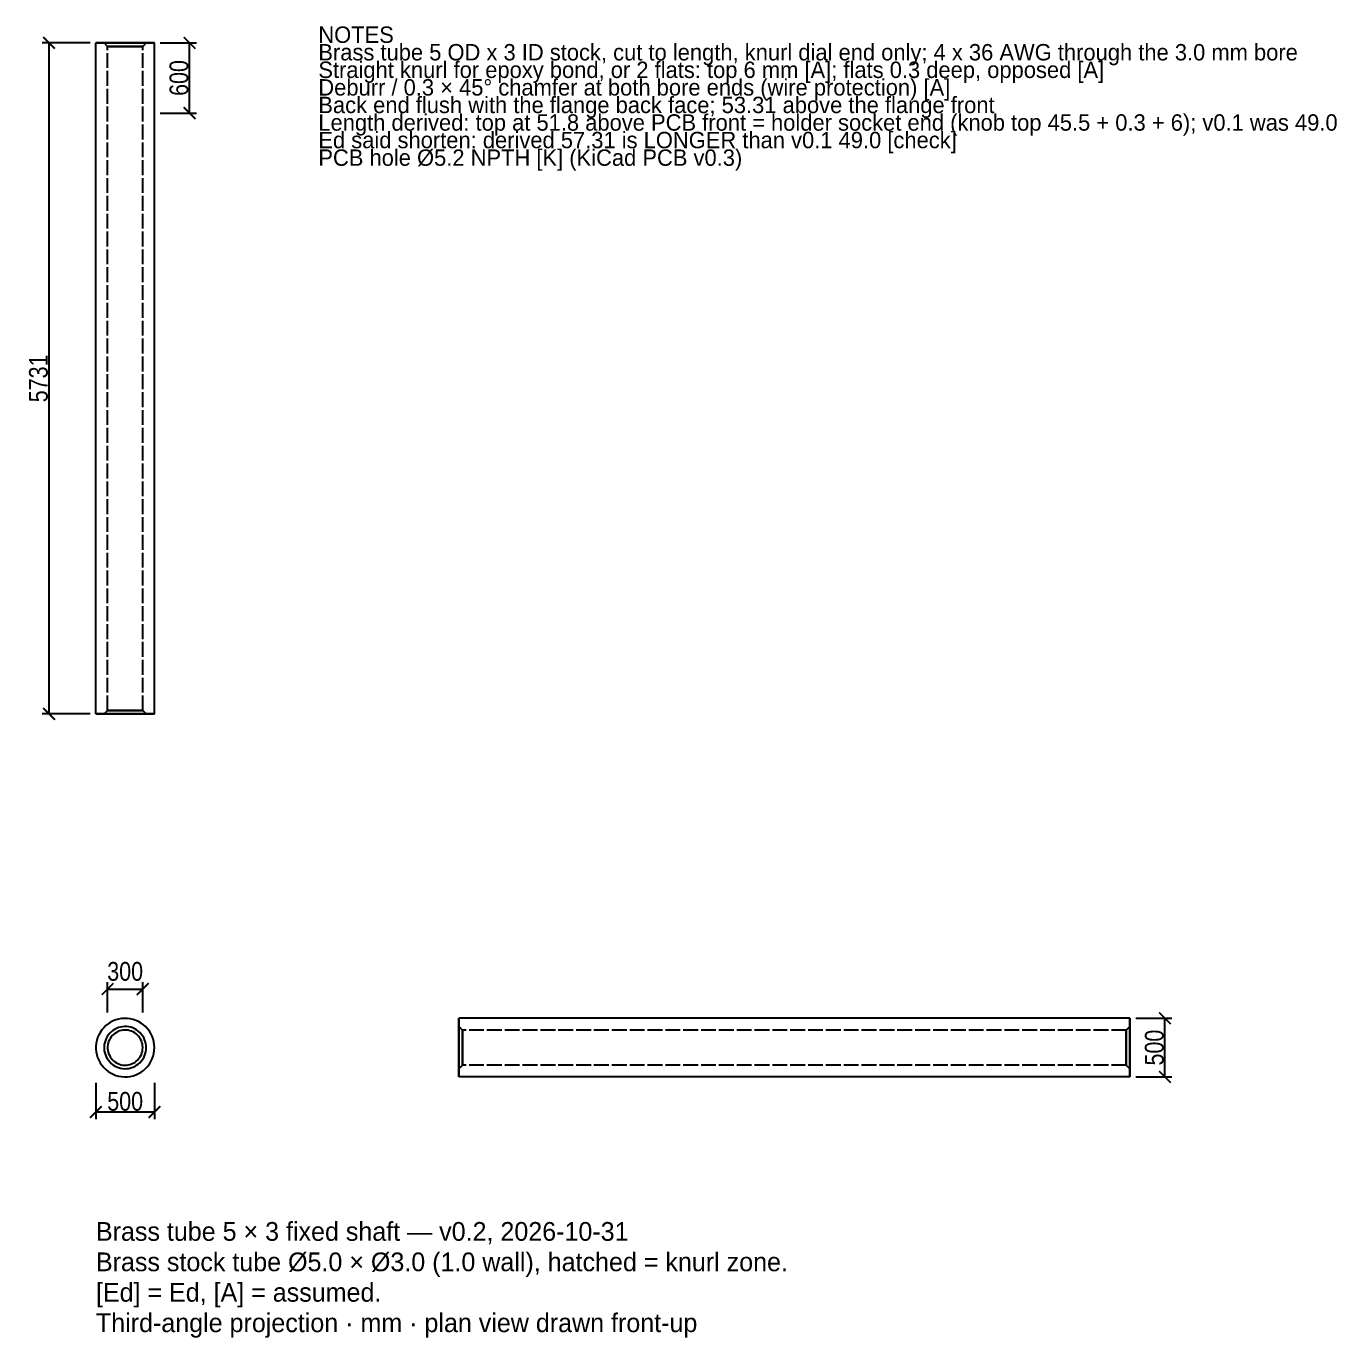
# Model space of a CAD drawing. Header units: millimetres. Extents: x -8 to 103, y -25 to 87.
import ezdxf

# ---------------------------------------------------------------- set-up
doc = ezdxf.new("R2010")
doc.units = ezdxf.units.MM
doc.linetypes.add('DASHED', pattern=[1.524, 1.27, -0.254])
for name, color, linetype in [('DIMS', 3, 'CONTINUOUS'), ('HIDDEN', 8, 'DASHED'), ('TEXT', 7, 'CONTINUOUS'), ('VISIBLE', 7, 'CONTINUOUS')]:
    doc.layers.add(name, color=color, linetype=linetype)
doc.styles.add('OpenSansCondensed-Light', font='OpenSansCondensed-Light.ttf')
doc.dimstyles.new('EZDXF', dxfattribs={"dimtxt": 0.25, "dimasz": 0.175, "dimexe": 0.375, "dimexo": 0.125, "dimgap": 0.1, "dimtad": 1, "dimlfac": 100, "dimzin": 12, "dimdsep": 46, "dimtxsty": 'OpenSansCondensed-Light', "dimblk": 'ARCHTICK', "dimcen": 2.5, "dimazin": 3, "dimtfac": 0.5, "dimtmove": 2, "dimatfit": 3})

# ---------------------------------------------------------------- blocks, each defined once
blk = doc.blocks.new('_ARCHTICK')
at = {"color": 0, "linetype": 'BYBLOCK', "const_width": 0.15}
blk.add_lwpolyline([(-0.5, -0.5), (0.5, 0.5)], dxfattribs=at)

msp = doc.modelspace()

# ---------------------------------------------------------------- linework, layer by layer
at = {"layer": 'HIDDEN'}
for points in [[(-2.5, 85.80922), (-2.42063, 85.80922), (-2.34127, 85.80922), (-2.2619, 85.80922), (-2.18254, 85.80922), (-2.10317, 85.80922), (-2.02381, 85.80922), (-1.94444, 85.80922), (-1.86508, 85.80922), (-1.78571, 85.80922), (-1.70635, 85.80922), (-1.62698, 85.80922), (-1.54762, 85.80922), (-1.46825, 85.80922), (-1.38889, 85.80922), (-1.30952, 85.80922), (-1.23016, 85.80922), (-1.15079, 85.80922), (-1.07143, 85.80922), (-0.99206, 85.80922), (-0.9127, 85.80922), (-0.83333, 85.80922), (-0.75397, 85.80922), (-0.6746, 85.80922), (-0.59524, 85.80922), (-0.51587, 85.80922), (-0.43651, 85.80922), (-0.35714, 85.80922), (-0.27778, 85.80922), (-0.19841, 85.80922), (-0.11905, 85.80922), (-0.03968, 85.80922), (0.03968, 85.80922), (0.11905, 85.80922), (0.19841, 85.80922), (0.27778, 85.80922), (0.35714, 85.80922), (0.43651, 85.80922), (0.51587, 85.80922), (0.59524, 85.80922), (0.6746, 85.80922), (0.75397, 85.80922), (0.83333, 85.80922), (0.9127, 85.80922), (0.99206, 85.80922), (1.07143, 85.80922), (1.15079, 85.80922), (1.23016, 85.80922), (1.30952, 85.80922), (1.38889, 85.80922), (1.46825, 85.80922), (1.54762, 85.80922), (1.62698, 85.80922), (1.70635, 85.80922), (1.78571, 85.80922), (1.86508, 85.80922), (1.94444, 85.80922), (2.02381, 85.80922), (2.10317, 85.80922), (2.18254, 85.80922), (2.2619, 85.80922), (2.34127, 85.80922), (2.42063, 85.80922), (2.5, 85.80922)], [(1.8, 85.80922), (1.74286, 85.80922), (1.68571, 85.80922), (1.62857, 85.80922), (1.57143, 85.80922), (1.51429, 85.80922), (1.45714, 85.80922), (1.4, 85.80922), (1.34286, 85.80922), (1.28571, 85.80922), (1.22857, 85.80922), (1.17143, 85.80922), (1.11429, 85.80922), (1.05714, 85.80922), (1, 85.80922), (0.94286, 85.80922), (0.88571, 85.80922), (0.82857, 85.80922), (0.77143, 85.80922), (0.71429, 85.80922), (0.65714, 85.80922), (0.6, 85.80922), (0.54286, 85.80922), (0.48571, 85.80922), (0.42857, 85.80922), (0.37143, 85.80922), (0.31429, 85.80922), (0.25714, 85.80922), (0.2, 85.80922), (0.14286, 85.80922), (0.08571, 85.80922), (0.02857, 85.80922), (-0.02857, 85.80922), (-0.08571, 85.80922), (-0.14286, 85.80922), (-0.2, 85.80922), (-0.25714, 85.80922), (-0.31429, 85.80922), (-0.37143, 85.80922), (-0.42857, 85.80922), (-0.48571, 85.80922), (-0.54286, 85.80922), (-0.6, 85.80922), (-0.65714, 85.80922), (-0.71429, 85.80922), (-0.77143, 85.80922), (-0.82857, 85.80922), (-0.88571, 85.80922), (-0.94286, 85.80922), (-1, 85.80922), (-1.05714, 85.80922), (-1.11429, 85.80922), (-1.17143, 85.80922), (-1.22857, 85.80922), (-1.28571, 85.80922), (-1.34286, 85.80922), (-1.4, 85.80922), (-1.45714, 85.80922), (-1.51429, 85.80922), (-1.57143, 85.80922), (-1.62857, 85.80922), (-1.68571, 85.80922), (-1.74286, 85.80922), (-1.8, 85.80922)], [(-1.8, 85.80922), (-1.74286, 85.80922), (-1.68571, 85.80922), (-1.62857, 85.80922), (-1.57143, 85.80922), (-1.51429, 85.80922), (-1.45714, 85.80922), (-1.4, 85.80922), (-1.34286, 85.80922), (-1.28571, 85.80922), (-1.22857, 85.80922), (-1.17143, 85.80922), (-1.11429, 85.80922), (-1.05714, 85.80922), (-1, 85.80922), (-0.94286, 85.80922), (-0.88571, 85.80922), (-0.82857, 85.80922), (-0.77143, 85.80922), (-0.71429, 85.80922), (-0.65714, 85.80922), (-0.6, 85.80922), (-0.54286, 85.80922), (-0.48571, 85.80922), (-0.42857, 85.80922), (-0.37143, 85.80922), (-0.31429, 85.80922), (-0.25714, 85.80922), (-0.2, 85.80922), (-0.14286, 85.80922), (-0.08571, 85.80922), (-0.02857, 85.80922), (0.02857, 85.80922), (0.08571, 85.80922), (0.14286, 85.80922), (0.2, 85.80922), (0.25714, 85.80922), (0.31429, 85.80922), (0.37143, 85.80922), (0.42857, 85.80922), (0.48571, 85.80922), (0.54286, 85.80922), (0.6, 85.80922), (0.65714, 85.80922), (0.71429, 85.80922), (0.77143, 85.80922), (0.82857, 85.80922), (0.88571, 85.80922), (0.94286, 85.80922), (1, 85.80922), (1.05714, 85.80922), (1.11429, 85.80922), (1.17143, 85.80922), (1.22857, 85.80922), (1.28571, 85.80922), (1.34286, 85.80922), (1.4, 85.80922), (1.45714, 85.80922), (1.51429, 85.80922), (1.57143, 85.80922), (1.62857, 85.80922), (1.68571, 85.80922), (1.74286, 85.80922), (1.8, 85.80922)], [(-1.5, 85.50922), (-1.8, 85.80922)], [(1.5, 85.50922), (1.45238, 85.50922), (1.40476, 85.50922), (1.35714, 85.50922), (1.30952, 85.50922), (1.2619, 85.50922), (1.21429, 85.50922), (1.16667, 85.50922), (1.11905, 85.50922), (1.07143, 85.50922), (1.02381, 85.50922), (0.97619, 85.50922), (0.92857, 85.50922), (0.88095, 85.50922), (0.83333, 85.50922), (0.78571, 85.50922), (0.7381, 85.50922), (0.69048, 85.50922), (0.64286, 85.50922), (0.59524, 85.50922), (0.54762, 85.50922), (0.5, 85.50922), (0.45238, 85.50922), (0.40476, 85.50922), (0.35714, 85.50922), (0.30952, 85.50922), (0.2619, 85.50922), (0.21429, 85.50922), (0.16667, 85.50922), (0.11905, 85.50922), (0.07143, 85.50922), (0.02381, 85.50922), (-0.02381, 85.50922), (-0.07143, 85.50922), (-0.11905, 85.50922), (-0.16667, 85.50922), (-0.21429, 85.50922), (-0.2619, 85.50922), (-0.30952, 85.50922), (-0.35714, 85.50922), (-0.40476, 85.50922), (-0.45238, 85.50922), (-0.5, 85.50922), (-0.54762, 85.50922), (-0.59524, 85.50922), (-0.64286, 85.50922), (-0.69048, 85.50922), (-0.7381, 85.50922), (-0.78571, 85.50922), (-0.83333, 85.50922), (-0.88095, 85.50922), (-0.92857, 85.50922), (-0.97619, 85.50922), (-1.02381, 85.50922), (-1.07143, 85.50922), (-1.11905, 85.50922), (-1.16667, 85.50922), (-1.21429, 85.50922), (-1.2619, 85.50922), (-1.30952, 85.50922), (-1.35714, 85.50922), (-1.40476, 85.50922), (-1.45238, 85.50922), (-1.5, 85.50922)], [(-1.5, 85.50922), (-1.45238, 85.50922), (-1.40476, 85.50922), (-1.35714, 85.50922), (-1.30952, 85.50922), (-1.2619, 85.50922), (-1.21429, 85.50922), (-1.16667, 85.50922), (-1.11905, 85.50922), (-1.07143, 85.50922), (-1.02381, 85.50922), (-0.97619, 85.50922), (-0.92857, 85.50922), (-0.88095, 85.50922), (-0.83333, 85.50922), (-0.78571, 85.50922), (-0.7381, 85.50922), (-0.69048, 85.50922), (-0.64286, 85.50922), (-0.59524, 85.50922), (-0.54762, 85.50922), (-0.5, 85.50922), (-0.45238, 85.50922), (-0.40476, 85.50922), (-0.35714, 85.50922), (-0.30952, 85.50922), (-0.2619, 85.50922), (-0.21429, 85.50922), (-0.16667, 85.50922), (-0.11905, 85.50922), (-0.07143, 85.50922), (-0.02381, 85.50922), (0.02381, 85.50922), (0.07143, 85.50922), (0.11905, 85.50922), (0.16667, 85.50922), (0.21429, 85.50922), (0.2619, 85.50922), (0.30952, 85.50922), (0.35714, 85.50922), (0.40476, 85.50922), (0.45238, 85.50922), (0.5, 85.50922), (0.54762, 85.50922), (0.59524, 85.50922), (0.64286, 85.50922), (0.69048, 85.50922), (0.7381, 85.50922), (0.78571, 85.50922), (0.83333, 85.50922), (0.88095, 85.50922), (0.92857, 85.50922), (0.97619, 85.50922), (1.02381, 85.50922), (1.07143, 85.50922), (1.11905, 85.50922), (1.16667, 85.50922), (1.21429, 85.50922), (1.2619, 85.50922), (1.30952, 85.50922), (1.35714, 85.50922), (1.40476, 85.50922), (1.45238, 85.50922), (1.5, 85.50922)], [(-1.5, 28.79922), (-1.5, 85.50922)], [(1.8, 85.80922), (1.5, 85.50922)], [(1.5, 28.79922), (1.5, 85.50922)], [(-2.5, 28.49922), (-2.42063, 28.49922), (-2.34127, 28.49922), (-2.2619, 28.49922), (-2.18254, 28.49922), (-2.10317, 28.49922), (-2.02381, 28.49922), (-1.94444, 28.49922), (-1.86508, 28.49922), (-1.78571, 28.49922), (-1.70635, 28.49922), (-1.62698, 28.49922), (-1.54762, 28.49922), (-1.46825, 28.49922), (-1.38889, 28.49922), (-1.30952, 28.49922), (-1.23016, 28.49922), (-1.15079, 28.49922), (-1.07143, 28.49922), (-0.99206, 28.49922), (-0.9127, 28.49922), (-0.83333, 28.49922), (-0.75397, 28.49922), (-0.6746, 28.49922), (-0.59524, 28.49922), (-0.51587, 28.49922), (-0.43651, 28.49922), (-0.35714, 28.49922), (-0.27778, 28.49922), (-0.19841, 28.49922), (-0.11905, 28.49922), (-0.03968, 28.49922), (0.03968, 28.49922), (0.11905, 28.49922), (0.19841, 28.49922), (0.27778, 28.49922), (0.35714, 28.49922), (0.43651, 28.49922), (0.51587, 28.49922), (0.59524, 28.49922), (0.6746, 28.49922), (0.75397, 28.49922), (0.83333, 28.49922), (0.9127, 28.49922), (0.99206, 28.49922), (1.07143, 28.49922), (1.15079, 28.49922), (1.23016, 28.49922), (1.30952, 28.49922), (1.38889, 28.49922), (1.46825, 28.49922), (1.54762, 28.49922), (1.62698, 28.49922), (1.70635, 28.49922), (1.78571, 28.49922), (1.86508, 28.49922), (1.94444, 28.49922), (2.02381, 28.49922), (2.10317, 28.49922), (2.18254, 28.49922), (2.2619, 28.49922), (2.34127, 28.49922), (2.42063, 28.49922), (2.5, 28.49922)], [(-1.5, 28.79922), (-1.8, 28.49922)], [(1.8, 28.49922), (1.74286, 28.49922), (1.68571, 28.49922), (1.62857, 28.49922), (1.57143, 28.49922), (1.51429, 28.49922), (1.45714, 28.49922), (1.4, 28.49922), (1.34286, 28.49922), (1.28571, 28.49922), (1.22857, 28.49922), (1.17143, 28.49922), (1.11429, 28.49922), (1.05714, 28.49922), (1, 28.49922), (0.94286, 28.49922), (0.88571, 28.49922), (0.82857, 28.49922), (0.77143, 28.49922), (0.71429, 28.49922), (0.65714, 28.49922), (0.6, 28.49922), (0.54286, 28.49922), (0.48571, 28.49922), (0.42857, 28.49922), (0.37143, 28.49922), (0.31429, 28.49922), (0.25714, 28.49922), (0.2, 28.49922), (0.14286, 28.49922), (0.08571, 28.49922), (0.02857, 28.49922), (-0.02857, 28.49922), (-0.08571, 28.49922), (-0.14286, 28.49922), (-0.2, 28.49922), (-0.25714, 28.49922), (-0.31429, 28.49922), (-0.37143, 28.49922), (-0.42857, 28.49922), (-0.48571, 28.49922), (-0.54286, 28.49922), (-0.6, 28.49922), (-0.65714, 28.49922), (-0.71429, 28.49922), (-0.77143, 28.49922), (-0.82857, 28.49922), (-0.88571, 28.49922), (-0.94286, 28.49922), (-1, 28.49922), (-1.05714, 28.49922), (-1.11429, 28.49922), (-1.17143, 28.49922), (-1.22857, 28.49922), (-1.28571, 28.49922), (-1.34286, 28.49922), (-1.4, 28.49922), (-1.45714, 28.49922), (-1.51429, 28.49922), (-1.57143, 28.49922), (-1.62857, 28.49922), (-1.68571, 28.49922), (-1.74286, 28.49922), (-1.8, 28.49922)], [(-1.8, 28.49922), (-1.74286, 28.49922), (-1.68571, 28.49922), (-1.62857, 28.49922), (-1.57143, 28.49922), (-1.51429, 28.49922), (-1.45714, 28.49922), (-1.4, 28.49922), (-1.34286, 28.49922), (-1.28571, 28.49922), (-1.22857, 28.49922), (-1.17143, 28.49922), (-1.11429, 28.49922), (-1.05714, 28.49922), (-1, 28.49922), (-0.94286, 28.49922), (-0.88571, 28.49922), (-0.82857, 28.49922), (-0.77143, 28.49922), (-0.71429, 28.49922), (-0.65714, 28.49922), (-0.6, 28.49922), (-0.54286, 28.49922), (-0.48571, 28.49922), (-0.42857, 28.49922), (-0.37143, 28.49922), (-0.31429, 28.49922), (-0.25714, 28.49922), (-0.2, 28.49922), (-0.14286, 28.49922), (-0.08571, 28.49922), (-0.02857, 28.49922), (0.02857, 28.49922), (0.08571, 28.49922), (0.14286, 28.49922), (0.2, 28.49922), (0.25714, 28.49922), (0.31429, 28.49922), (0.37143, 28.49922), (0.42857, 28.49922), (0.48571, 28.49922), (0.54286, 28.49922), (0.6, 28.49922), (0.65714, 28.49922), (0.71429, 28.49922), (0.77143, 28.49922), (0.82857, 28.49922), (0.88571, 28.49922), (0.94286, 28.49922), (1, 28.49922), (1.05714, 28.49922), (1.11429, 28.49922), (1.17143, 28.49922), (1.22857, 28.49922), (1.28571, 28.49922), (1.34286, 28.49922), (1.4, 28.49922), (1.45714, 28.49922), (1.51429, 28.49922), (1.57143, 28.49922), (1.62857, 28.49922), (1.68571, 28.49922), (1.74286, 28.49922), (1.8, 28.49922)], [(1.5, 28.79922), (1.45238, 28.79922), (1.40476, 28.79922), (1.35714, 28.79922), (1.30952, 28.79922), (1.2619, 28.79922), (1.21429, 28.79922), (1.16667, 28.79922), (1.11905, 28.79922), (1.07143, 28.79922), (1.02381, 28.79922), (0.97619, 28.79922), (0.92857, 28.79922), (0.88095, 28.79922), (0.83333, 28.79922), (0.78571, 28.79922), (0.7381, 28.79922), (0.69048, 28.79922), (0.64286, 28.79922), (0.59524, 28.79922), (0.54762, 28.79922), (0.5, 28.79922), (0.45238, 28.79922), (0.40476, 28.79922), (0.35714, 28.79922), (0.30952, 28.79922), (0.2619, 28.79922), (0.21429, 28.79922), (0.16667, 28.79922), (0.11905, 28.79922), (0.07143, 28.79922), (0.02381, 28.79922), (-0.02381, 28.79922), (-0.07143, 28.79922), (-0.11905, 28.79922), (-0.16667, 28.79922), (-0.21429, 28.79922), (-0.2619, 28.79922), (-0.30952, 28.79922), (-0.35714, 28.79922), (-0.40476, 28.79922), (-0.45238, 28.79922), (-0.5, 28.79922), (-0.54762, 28.79922), (-0.59524, 28.79922), (-0.64286, 28.79922), (-0.69048, 28.79922), (-0.7381, 28.79922), (-0.78571, 28.79922), (-0.83333, 28.79922), (-0.88095, 28.79922), (-0.92857, 28.79922), (-0.97619, 28.79922), (-1.02381, 28.79922), (-1.07143, 28.79922), (-1.11905, 28.79922), (-1.16667, 28.79922), (-1.21429, 28.79922), (-1.2619, 28.79922), (-1.30952, 28.79922), (-1.35714, 28.79922), (-1.40476, 28.79922), (-1.45238, 28.79922), (-1.5, 28.79922)], [(-1.5, 28.79922), (-1.45238, 28.79922), (-1.40476, 28.79922), (-1.35714, 28.79922), (-1.30952, 28.79922), (-1.2619, 28.79922), (-1.21429, 28.79922), (-1.16667, 28.79922), (-1.11905, 28.79922), (-1.07143, 28.79922), (-1.02381, 28.79922), (-0.97619, 28.79922), (-0.92857, 28.79922), (-0.88095, 28.79922), (-0.83333, 28.79922), (-0.78571, 28.79922), (-0.7381, 28.79922), (-0.69048, 28.79922), (-0.64286, 28.79922), (-0.59524, 28.79922), (-0.54762, 28.79922), (-0.5, 28.79922), (-0.45238, 28.79922), (-0.40476, 28.79922), (-0.35714, 28.79922), (-0.30952, 28.79922), (-0.2619, 28.79922), (-0.21429, 28.79922), (-0.16667, 28.79922), (-0.11905, 28.79922), (-0.07143, 28.79922), (-0.02381, 28.79922), (0.02381, 28.79922), (0.07143, 28.79922), (0.11905, 28.79922), (0.16667, 28.79922), (0.21429, 28.79922), (0.2619, 28.79922), (0.30952, 28.79922), (0.35714, 28.79922), (0.40476, 28.79922), (0.45238, 28.79922), (0.5, 28.79922), (0.54762, 28.79922), (0.59524, 28.79922), (0.64286, 28.79922), (0.69048, 28.79922), (0.7381, 28.79922), (0.78571, 28.79922), (0.83333, 28.79922), (0.88095, 28.79922), (0.92857, 28.79922), (0.97619, 28.79922), (1.02381, 28.79922), (1.07143, 28.79922), (1.11905, 28.79922), (1.16667, 28.79922), (1.21429, 28.79922), (1.2619, 28.79922), (1.30952, 28.79922), (1.35714, 28.79922), (1.40476, 28.79922), (1.45238, 28.79922), (1.5, 28.79922)], [(1.8, 28.49922), (1.5, 28.79922)], [(2.5, 0), (2.48758, 0.24892), (2.45043, 0.49537), (2.38893, 0.73689), (2.30369, 0.97109), (2.19555, 1.19563), (2.0656, 1.4083), (1.91511, 1.60697), (1.74559, 1.78967), (1.55872, 1.95458), (1.35637, 2.10006), (1.14053, 2.22468), (0.91335, 2.32718), (0.6771, 2.40656), (0.43412, 2.46202), (0.18683, 2.49301), (-0.06233, 2.49922), (-0.31086, 2.4806), (-0.5563, 2.43732), (-0.79622, 2.36982), (-1.02822, 2.27876), (-1.25, 2.16506), (-1.45936, 2.02985), (-1.65421, 1.87445), (-1.83263, 1.70043), (-1.99283, 1.50951), (-2.13323, 1.30359), (-2.25242, 1.08471), (-2.34923, 0.85505), (-2.42269, 0.61689), (-2.47208, 0.37261), (-2.49689, 0.12461), (-2.49689, -0.12461), (-2.47208, -0.37261), (-2.42269, -0.61689), (-2.34923, -0.85505), (-2.25242, -1.08471), (-2.13323, -1.30359), (-1.99283, -1.50951), (-1.83263, -1.70043), (-1.65421, -1.87445), (-1.45936, -2.02985), (-1.25, -2.16506), (-1.02822, -2.27876), (-0.79622, -2.36982), (-0.5563, -2.43732), (-0.31086, -2.4806), (-0.06233, -2.49922), (0.18683, -2.49301), (0.43412, -2.46202), (0.6771, -2.40656), (0.91335, -2.32718), (1.14053, -2.22468), (1.35637, -2.10006), (1.55872, -1.95458), (1.74559, -1.78967), (1.91511, -1.60697), (2.0656, -1.4083), (2.19555, -1.19563), (2.30369, -0.97109), (2.38893, -0.73689), (2.45043, -0.49537), (2.48758, -0.24892), (2.5, 0)], [(28.5, 2.5), (28.5, 2.42063), (28.5, 2.34127), (28.5, 2.2619), (28.5, 2.18254), (28.5, 2.10317), (28.5, 2.02381), (28.5, 1.94444), (28.5, 1.86508), (28.5, 1.78571), (28.5, 1.70635), (28.5, 1.62698), (28.5, 1.54762), (28.5, 1.46825), (28.5, 1.38889), (28.5, 1.30952), (28.5, 1.23016), (28.5, 1.15079), (28.5, 1.07143), (28.5, 0.99206), (28.5, 0.9127), (28.5, 0.83333), (28.5, 0.75397), (28.5, 0.6746), (28.5, 0.59524), (28.5, 0.51587), (28.5, 0.43651), (28.5, 0.35714), (28.5, 0.27778), (28.5, 0.19841), (28.5, 0.11905), (28.5, 0.03968), (28.5, -0.03968), (28.5, -0.11905), (28.5, -0.19841), (28.5, -0.27778), (28.5, -0.35714), (28.5, -0.43651), (28.5, -0.51587), (28.5, -0.59524), (28.5, -0.6746), (28.5, -0.75397), (28.5, -0.83333), (28.5, -0.9127), (28.5, -0.99206), (28.5, -1.07143), (28.5, -1.15079), (28.5, -1.23016), (28.5, -1.30952), (28.5, -1.38889), (28.5, -1.46825), (28.5, -1.54762), (28.5, -1.62698), (28.5, -1.70635), (28.5, -1.78571), (28.5, -1.86508), (28.5, -1.94444), (28.5, -2.02381), (28.5, -2.10317), (28.5, -2.18254), (28.5, -2.2619), (28.5, -2.34127), (28.5, -2.42063), (28.5, -2.5)], [(85.81, 2.5), (85.81, 2.42063), (85.81, 2.34127), (85.81, 2.2619), (85.81, 2.18254), (85.81, 2.10317), (85.81, 2.02381), (85.81, 1.94444), (85.81, 1.86508), (85.81, 1.78571), (85.81, 1.70635), (85.81, 1.62698), (85.81, 1.54762), (85.81, 1.46825), (85.81, 1.38889), (85.81, 1.30952), (85.81, 1.23016), (85.81, 1.15079), (85.81, 1.07143), (85.81, 0.99206), (85.81, 0.9127), (85.81, 0.83333), (85.81, 0.75397), (85.81, 0.6746), (85.81, 0.59524), (85.81, 0.51587), (85.81, 0.43651), (85.81, 0.35714), (85.81, 0.27778), (85.81, 0.19841), (85.81, 0.11905), (85.81, 0.03968), (85.81, -0.03968), (85.81, -0.11905), (85.81, -0.19841), (85.81, -0.27778), (85.81, -0.35714), (85.81, -0.43651), (85.81, -0.51587), (85.81, -0.59524), (85.81, -0.6746), (85.81, -0.75397), (85.81, -0.83333), (85.81, -0.9127), (85.81, -0.99206), (85.81, -1.07143), (85.81, -1.15079), (85.81, -1.23016), (85.81, -1.30952), (85.81, -1.38889), (85.81, -1.46825), (85.81, -1.54762), (85.81, -1.62698), (85.81, -1.70635), (85.81, -1.78571), (85.81, -1.86508), (85.81, -1.94444), (85.81, -2.02381), (85.81, -2.10317), (85.81, -2.18254), (85.81, -2.2619), (85.81, -2.34127), (85.81, -2.42063), (85.81, -2.5)], [(1.8, 0), (1.79106, 0.17922), (1.76431, 0.35666), (1.72003, 0.53056), (1.65866, 0.69918), (1.5808, 0.86086), (1.48723, 1.01398), (1.37888, 1.15702), (1.25683, 1.28856), (1.12228, 1.4073), (0.97658, 1.51205), (0.82118, 1.60177), (0.65761, 1.67557), (0.48751, 1.73272), (0.31257, 1.77265), (0.13451, 1.79497), (-0.04488, 1.79944), (-0.22382, 1.78603), (-0.40054, 1.75487), (-0.57328, 1.70627), (-0.74032, 1.64071), (-0.9, 1.55885), (-1.05074, 1.46149), (-1.19103, 1.34961), (-1.31949, 1.22431), (-1.43484, 1.08685), (-1.53592, 0.93858), (-1.62174, 0.78099), (-1.69145, 0.61564), (-1.74434, 0.44416), (-1.7799, 0.26828), (-1.79776, 0.08972), (-1.79776, -0.08972), (-1.7799, -0.26828), (-1.74434, -0.44416), (-1.69145, -0.61564), (-1.62174, -0.78099), (-1.53592, -0.93858), (-1.43484, -1.08685), (-1.31949, -1.22431), (-1.19103, -1.34961), (-1.05074, -1.46149), (-0.9, -1.55885), (-0.74032, -1.64071), (-0.57328, -1.70627), (-0.40054, -1.75487), (-0.22382, -1.78603), (-0.04488, -1.79944), (0.13451, -1.79497), (0.31257, -1.77265), (0.48751, -1.73272), (0.65761, -1.67557), (0.82118, -1.60177), (0.97658, -1.51205), (1.12228, -1.4073), (1.25683, -1.28856), (1.37888, -1.15702), (1.48723, -1.01398), (1.5808, -0.86086), (1.65866, -0.69918), (1.72003, -0.53056), (1.76431, -0.35666), (1.79106, -0.17922), (1.8, 0)], [(1.5, 0), (1.49255, 0.14935), (1.47026, 0.29722), (1.43336, 0.44213), (1.38221, 0.58265), (1.31733, 0.71738), (1.23936, 0.84498), (1.14907, 0.96418), (1.04736, 1.0738), (0.93523, 1.17275), (0.81382, 1.26004), (0.68432, 1.33481), (0.54801, 1.39631), (0.40626, 1.44394), (0.26047, 1.47721), (0.1121, 1.49581), (-0.0374, 1.49953), (-0.18652, 1.48836), (-0.33378, 1.46239), (-0.47773, 1.42189), (-0.61693, 1.36726), (-0.75, 1.29904), (-0.87562, 1.21791), (-0.99253, 1.12467), (-1.09958, 1.02026), (-1.1957, 0.90571), (-1.27994, 0.78215), (-1.35145, 0.65083), (-1.40954, 0.51303), (-1.45362, 0.37014), (-1.48325, 0.22356), (-1.49814, 0.07477), (-1.49814, -0.07477), (-1.48325, -0.22356), (-1.45362, -0.37014), (-1.40954, -0.51303), (-1.35145, -0.65083), (-1.27994, -0.78215), (-1.1957, -0.90571), (-1.09958, -1.02026), (-0.99253, -1.12467), (-0.87562, -1.21791), (-0.75, -1.29904), (-0.61693, -1.36726), (-0.47773, -1.42189), (-0.33378, -1.46239), (-0.18652, -1.48836), (-0.0374, -1.49953), (0.1121, -1.49581), (0.26047, -1.47721), (0.40626, -1.44394), (0.54801, -1.39631), (0.68432, -1.33481), (0.81382, -1.26004), (0.93523, -1.17275), (1.04736, -1.0738), (1.14907, -0.96418), (1.23936, -0.84498), (1.31733, -0.71738), (1.38221, -0.58265), (1.43336, -0.44213), (1.47026, -0.29722), (1.49255, -0.14935), (1.5, 0)], [(28.5, 0), (28.5, 0.02857), (28.5, 0.05714), (28.5, 0.08571), (28.5, 0.11429), (28.5, 0.14286), (28.5, 0.17143), (28.5, 0.2), (28.5, 0.22857), (28.5, 0.25714), (28.5, 0.28571), (28.5, 0.31429), (28.5, 0.34286), (28.5, 0.37143), (28.5, 0.4), (28.5, 0.42857), (28.5, 0.45714), (28.5, 0.48571), (28.5, 0.51429), (28.5, 0.54286), (28.5, 0.57143), (28.5, 0.6), (28.5, 0.62857), (28.5, 0.65714), (28.5, 0.68571), (28.5, 0.71429), (28.5, 0.74286), (28.5, 0.77143), (28.5, 0.8), (28.5, 0.82857), (28.5, 0.85714), (28.5, 0.88571), (28.5, 0.91429), (28.5, 0.94286), (28.5, 0.97143), (28.5, 1), (28.5, 1.02857), (28.5, 1.05714), (28.5, 1.08571), (28.5, 1.11429), (28.5, 1.14286), (28.5, 1.17143), (28.5, 1.2), (28.5, 1.22857), (28.5, 1.25714), (28.5, 1.28571), (28.5, 1.31429), (28.5, 1.34286), (28.5, 1.37143), (28.5, 1.4), (28.5, 1.42857), (28.5, 1.45714), (28.5, 1.48571), (28.5, 1.51429), (28.5, 1.54286), (28.5, 1.57143), (28.5, 1.6), (28.5, 1.62857), (28.5, 1.65714), (28.5, 1.68571), (28.5, 1.71429), (28.5, 1.74286), (28.5, 1.77143), (28.5, 1.8)], [(28.5, 1.8), (28.5, 1.74286), (28.5, 1.68571), (28.5, 1.62857), (28.5, 1.57143), (28.5, 1.51429), (28.5, 1.45714), (28.5, 1.4), (28.5, 1.34286), (28.5, 1.28571), (28.5, 1.22857), (28.5, 1.17143), (28.5, 1.11429), (28.5, 1.05714), (28.5, 1), (28.5, 0.94286), (28.5, 0.88571), (28.5, 0.82857), (28.5, 0.77143), (28.5, 0.71429), (28.5, 0.65714), (28.5, 0.6), (28.5, 0.54286), (28.5, 0.48571), (28.5, 0.42857), (28.5, 0.37143), (28.5, 0.31429), (28.5, 0.25714), (28.5, 0.2), (28.5, 0.14286), (28.5, 0.08571), (28.5, 0.02857), (28.5, -0.02857), (28.5, -0.08571), (28.5, -0.14286), (28.5, -0.2), (28.5, -0.25714), (28.5, -0.31429), (28.5, -0.37143), (28.5, -0.42857), (28.5, -0.48571), (28.5, -0.54286), (28.5, -0.6), (28.5, -0.65714), (28.5, -0.71429), (28.5, -0.77143), (28.5, -0.82857), (28.5, -0.88571), (28.5, -0.94286), (28.5, -1), (28.5, -1.05714), (28.5, -1.11429), (28.5, -1.17143), (28.5, -1.22857), (28.5, -1.28571), (28.5, -1.34286), (28.5, -1.4), (28.5, -1.45714), (28.5, -1.51429), (28.5, -1.57143), (28.5, -1.62857), (28.5, -1.68571), (28.5, -1.74286), (28.5, -1.8)], [(28.8, 1.5), (28.5, 1.8)], [(28.8, 0), (28.8, 0.02381), (28.8, 0.04762), (28.8, 0.07143), (28.8, 0.09524), (28.8, 0.11905), (28.8, 0.14286), (28.8, 0.16667), (28.8, 0.19048), (28.8, 0.21429), (28.8, 0.2381), (28.8, 0.2619), (28.8, 0.28571), (28.8, 0.30952), (28.8, 0.33333), (28.8, 0.35714), (28.8, 0.38095), (28.8, 0.40476), (28.8, 0.42857), (28.8, 0.45238), (28.8, 0.47619), (28.8, 0.5), (28.8, 0.52381), (28.8, 0.54762), (28.8, 0.57143), (28.8, 0.59524), (28.8, 0.61905), (28.8, 0.64286), (28.8, 0.66667), (28.8, 0.69048), (28.8, 0.71429), (28.8, 0.7381), (28.8, 0.7619), (28.8, 0.78571), (28.8, 0.80952), (28.8, 0.83333), (28.8, 0.85714), (28.8, 0.88095), (28.8, 0.90476), (28.8, 0.92857), (28.8, 0.95238), (28.8, 0.97619), (28.8, 1), (28.8, 1.02381), (28.8, 1.04762), (28.8, 1.07143), (28.8, 1.09524), (28.8, 1.11905), (28.8, 1.14286), (28.8, 1.16667), (28.8, 1.19048), (28.8, 1.21429), (28.8, 1.2381), (28.8, 1.2619), (28.8, 1.28571), (28.8, 1.30952), (28.8, 1.33333), (28.8, 1.35714), (28.8, 1.38095), (28.8, 1.40476), (28.8, 1.42857), (28.8, 1.45238), (28.8, 1.47619), (28.8, 1.5)], [(28.8, 1.5), (28.8, 1.45238), (28.8, 1.40476), (28.8, 1.35714), (28.8, 1.30952), (28.8, 1.2619), (28.8, 1.21429), (28.8, 1.16667), (28.8, 1.11905), (28.8, 1.07143), (28.8, 1.02381), (28.8, 0.97619), (28.8, 0.92857), (28.8, 0.88095), (28.8, 0.83333), (28.8, 0.78571), (28.8, 0.7381), (28.8, 0.69048), (28.8, 0.64286), (28.8, 0.59524), (28.8, 0.54762), (28.8, 0.5), (28.8, 0.45238), (28.8, 0.40476), (28.8, 0.35714), (28.8, 0.30952), (28.8, 0.2619), (28.8, 0.21429), (28.8, 0.16667), (28.8, 0.11905), (28.8, 0.07143), (28.8, 0.02381), (28.8, -0.02381), (28.8, -0.07143), (28.8, -0.11905), (28.8, -0.16667), (28.8, -0.21429), (28.8, -0.2619), (28.8, -0.30952), (28.8, -0.35714), (28.8, -0.40476), (28.8, -0.45238), (28.8, -0.5), (28.8, -0.54762), (28.8, -0.59524), (28.8, -0.64286), (28.8, -0.69048), (28.8, -0.7381), (28.8, -0.78571), (28.8, -0.83333), (28.8, -0.88095), (28.8, -0.92857), (28.8, -0.97619), (28.8, -1.02381), (28.8, -1.07143), (28.8, -1.11905), (28.8, -1.16667), (28.8, -1.21429), (28.8, -1.2619), (28.8, -1.30952), (28.8, -1.35714), (28.8, -1.40476), (28.8, -1.45238), (28.8, -1.5)], [(85.51, 1.5), (28.8, 1.5)], [(85.51, 1.5), (85.81, 1.8)], [(85.51, 0), (85.51, 0.02381), (85.51, 0.04762), (85.51, 0.07143), (85.51, 0.09524), (85.51, 0.11905), (85.51, 0.14286), (85.51, 0.16667), (85.51, 0.19048), (85.51, 0.21429), (85.51, 0.2381), (85.51, 0.2619), (85.51, 0.28571), (85.51, 0.30952), (85.51, 0.33333), (85.51, 0.35714), (85.51, 0.38095), (85.51, 0.40476), (85.51, 0.42857), (85.51, 0.45238), (85.51, 0.47619), (85.51, 0.5), (85.51, 0.52381), (85.51, 0.54762), (85.51, 0.57143), (85.51, 0.59524), (85.51, 0.61905), (85.51, 0.64286), (85.51, 0.66667), (85.51, 0.69048), (85.51, 0.71429), (85.51, 0.7381), (85.51, 0.7619), (85.51, 0.78571), (85.51, 0.80952), (85.51, 0.83333), (85.51, 0.85714), (85.51, 0.88095), (85.51, 0.90476), (85.51, 0.92857), (85.51, 0.95238), (85.51, 0.97619), (85.51, 1), (85.51, 1.02381), (85.51, 1.04762), (85.51, 1.07143), (85.51, 1.09524), (85.51, 1.11905), (85.51, 1.14286), (85.51, 1.16667), (85.51, 1.19048), (85.51, 1.21429), (85.51, 1.2381), (85.51, 1.2619), (85.51, 1.28571), (85.51, 1.30952), (85.51, 1.33333), (85.51, 1.35714), (85.51, 1.38095), (85.51, 1.40476), (85.51, 1.42857), (85.51, 1.45238), (85.51, 1.47619), (85.51, 1.5)], [(85.51, 1.5), (85.51, 1.45238), (85.51, 1.40476), (85.51, 1.35714), (85.51, 1.30952), (85.51, 1.2619), (85.51, 1.21429), (85.51, 1.16667), (85.51, 1.11905), (85.51, 1.07143), (85.51, 1.02381), (85.51, 0.97619), (85.51, 0.92857), (85.51, 0.88095), (85.51, 0.83333), (85.51, 0.78571), (85.51, 0.7381), (85.51, 0.69048), (85.51, 0.64286), (85.51, 0.59524), (85.51, 0.54762), (85.51, 0.5), (85.51, 0.45238), (85.51, 0.40476), (85.51, 0.35714), (85.51, 0.30952), (85.51, 0.2619), (85.51, 0.21429), (85.51, 0.16667), (85.51, 0.11905), (85.51, 0.07143), (85.51, 0.02381), (85.51, -0.02381), (85.51, -0.07143), (85.51, -0.11905), (85.51, -0.16667), (85.51, -0.21429), (85.51, -0.2619), (85.51, -0.30952), (85.51, -0.35714), (85.51, -0.40476), (85.51, -0.45238), (85.51, -0.5), (85.51, -0.54762), (85.51, -0.59524), (85.51, -0.64286), (85.51, -0.69048), (85.51, -0.7381), (85.51, -0.78571), (85.51, -0.83333), (85.51, -0.88095), (85.51, -0.92857), (85.51, -0.97619), (85.51, -1.02381), (85.51, -1.07143), (85.51, -1.11905), (85.51, -1.16667), (85.51, -1.21429), (85.51, -1.2619), (85.51, -1.30952), (85.51, -1.35714), (85.51, -1.40476), (85.51, -1.45238), (85.51, -1.5)], [(85.81, 0), (85.81, 0.02857), (85.81, 0.05714), (85.81, 0.08571), (85.81, 0.11429), (85.81, 0.14286), (85.81, 0.17143), (85.81, 0.2), (85.81, 0.22857), (85.81, 0.25714), (85.81, 0.28571), (85.81, 0.31429), (85.81, 0.34286), (85.81, 0.37143), (85.81, 0.4), (85.81, 0.42857), (85.81, 0.45714), (85.81, 0.48571), (85.81, 0.51429), (85.81, 0.54286), (85.81, 0.57143), (85.81, 0.6), (85.81, 0.62857), (85.81, 0.65714), (85.81, 0.68571), (85.81, 0.71429), (85.81, 0.74286), (85.81, 0.77143), (85.81, 0.8), (85.81, 0.82857), (85.81, 0.85714), (85.81, 0.88571), (85.81, 0.91429), (85.81, 0.94286), (85.81, 0.97143), (85.81, 1), (85.81, 1.02857), (85.81, 1.05714), (85.81, 1.08571), (85.81, 1.11429), (85.81, 1.14286), (85.81, 1.17143), (85.81, 1.2), (85.81, 1.22857), (85.81, 1.25714), (85.81, 1.28571), (85.81, 1.31429), (85.81, 1.34286), (85.81, 1.37143), (85.81, 1.4), (85.81, 1.42857), (85.81, 1.45714), (85.81, 1.48571), (85.81, 1.51429), (85.81, 1.54286), (85.81, 1.57143), (85.81, 1.6), (85.81, 1.62857), (85.81, 1.65714), (85.81, 1.68571), (85.81, 1.71429), (85.81, 1.74286), (85.81, 1.77143), (85.81, 1.8)], [(85.81, 1.8), (85.81, 1.74286), (85.81, 1.68571), (85.81, 1.62857), (85.81, 1.57143), (85.81, 1.51429), (85.81, 1.45714), (85.81, 1.4), (85.81, 1.34286), (85.81, 1.28571), (85.81, 1.22857), (85.81, 1.17143), (85.81, 1.11429), (85.81, 1.05714), (85.81, 1), (85.81, 0.94286), (85.81, 0.88571), (85.81, 0.82857), (85.81, 0.77143), (85.81, 0.71429), (85.81, 0.65714), (85.81, 0.6), (85.81, 0.54286), (85.81, 0.48571), (85.81, 0.42857), (85.81, 0.37143), (85.81, 0.31429), (85.81, 0.25714), (85.81, 0.2), (85.81, 0.14286), (85.81, 0.08571), (85.81, 0.02857), (85.81, -0.02857), (85.81, -0.08571), (85.81, -0.14286), (85.81, -0.2), (85.81, -0.25714), (85.81, -0.31429), (85.81, -0.37143), (85.81, -0.42857), (85.81, -0.48571), (85.81, -0.54286), (85.81, -0.6), (85.81, -0.65714), (85.81, -0.71429), (85.81, -0.77143), (85.81, -0.82857), (85.81, -0.88571), (85.81, -0.94286), (85.81, -1), (85.81, -1.05714), (85.81, -1.11429), (85.81, -1.17143), (85.81, -1.22857), (85.81, -1.28571), (85.81, -1.34286), (85.81, -1.4), (85.81, -1.45714), (85.81, -1.51429), (85.81, -1.57143), (85.81, -1.62857), (85.81, -1.68571), (85.81, -1.74286), (85.81, -1.8)], [(28.5, -1.8), (28.5, -1.77143), (28.5, -1.74286), (28.5, -1.71429), (28.5, -1.68571), (28.5, -1.65714), (28.5, -1.62857), (28.5, -1.6), (28.5, -1.57143), (28.5, -1.54286), (28.5, -1.51429), (28.5, -1.48571), (28.5, -1.45714), (28.5, -1.42857), (28.5, -1.4), (28.5, -1.37143), (28.5, -1.34286), (28.5, -1.31429), (28.5, -1.28571), (28.5, -1.25714), (28.5, -1.22857), (28.5, -1.2), (28.5, -1.17143), (28.5, -1.14286), (28.5, -1.11429), (28.5, -1.08571), (28.5, -1.05714), (28.5, -1.02857), (28.5, -1), (28.5, -0.97143), (28.5, -0.94286), (28.5, -0.91429), (28.5, -0.88571), (28.5, -0.85714), (28.5, -0.82857), (28.5, -0.8), (28.5, -0.77143), (28.5, -0.74286), (28.5, -0.71429), (28.5, -0.68571), (28.5, -0.65714), (28.5, -0.62857), (28.5, -0.6), (28.5, -0.57143), (28.5, -0.54286), (28.5, -0.51429), (28.5, -0.48571), (28.5, -0.45714), (28.5, -0.42857), (28.5, -0.4), (28.5, -0.37143), (28.5, -0.34286), (28.5, -0.31429), (28.5, -0.28571), (28.5, -0.25714), (28.5, -0.22857), (28.5, -0.2), (28.5, -0.17143), (28.5, -0.14286), (28.5, -0.11429), (28.5, -0.08571), (28.5, -0.05714), (28.5, -0.02857), (28.5, 0)], [(28.8, -1.5), (28.8, -1.47619), (28.8, -1.45238), (28.8, -1.42857), (28.8, -1.40476), (28.8, -1.38095), (28.8, -1.35714), (28.8, -1.33333), (28.8, -1.30952), (28.8, -1.28571), (28.8, -1.2619), (28.8, -1.2381), (28.8, -1.21429), (28.8, -1.19048), (28.8, -1.16667), (28.8, -1.14286), (28.8, -1.11905), (28.8, -1.09524), (28.8, -1.07143), (28.8, -1.04762), (28.8, -1.02381), (28.8, -1), (28.8, -0.97619), (28.8, -0.95238), (28.8, -0.92857), (28.8, -0.90476), (28.8, -0.88095), (28.8, -0.85714), (28.8, -0.83333), (28.8, -0.80952), (28.8, -0.78571), (28.8, -0.7619), (28.8, -0.7381), (28.8, -0.71429), (28.8, -0.69048), (28.8, -0.66667), (28.8, -0.64286), (28.8, -0.61905), (28.8, -0.59524), (28.8, -0.57143), (28.8, -0.54762), (28.8, -0.52381), (28.8, -0.5), (28.8, -0.47619), (28.8, -0.45238), (28.8, -0.42857), (28.8, -0.40476), (28.8, -0.38095), (28.8, -0.35714), (28.8, -0.33333), (28.8, -0.30952), (28.8, -0.28571), (28.8, -0.2619), (28.8, -0.2381), (28.8, -0.21429), (28.8, -0.19048), (28.8, -0.16667), (28.8, -0.14286), (28.8, -0.11905), (28.8, -0.09524), (28.8, -0.07143), (28.8, -0.04762), (28.8, -0.02381), (28.8, 0)], [(85.51, -1.5), (85.51, -1.47619), (85.51, -1.45238), (85.51, -1.42857), (85.51, -1.40476), (85.51, -1.38095), (85.51, -1.35714), (85.51, -1.33333), (85.51, -1.30952), (85.51, -1.28571), (85.51, -1.2619), (85.51, -1.2381), (85.51, -1.21429), (85.51, -1.19048), (85.51, -1.16667), (85.51, -1.14286), (85.51, -1.11905), (85.51, -1.09524), (85.51, -1.07143), (85.51, -1.04762), (85.51, -1.02381), (85.51, -1), (85.51, -0.97619), (85.51, -0.95238), (85.51, -0.92857), (85.51, -0.90476), (85.51, -0.88095), (85.51, -0.85714), (85.51, -0.83333), (85.51, -0.80952), (85.51, -0.78571), (85.51, -0.7619), (85.51, -0.7381), (85.51, -0.71429), (85.51, -0.69048), (85.51, -0.66667), (85.51, -0.64286), (85.51, -0.61905), (85.51, -0.59524), (85.51, -0.57143), (85.51, -0.54762), (85.51, -0.52381), (85.51, -0.5), (85.51, -0.47619), (85.51, -0.45238), (85.51, -0.42857), (85.51, -0.40476), (85.51, -0.38095), (85.51, -0.35714), (85.51, -0.33333), (85.51, -0.30952), (85.51, -0.28571), (85.51, -0.2619), (85.51, -0.2381), (85.51, -0.21429), (85.51, -0.19048), (85.51, -0.16667), (85.51, -0.14286), (85.51, -0.11905), (85.51, -0.09524), (85.51, -0.07143), (85.51, -0.04762), (85.51, -0.02381), (85.51, 0)], [(85.81, -1.8), (85.81, -1.77143), (85.81, -1.74286), (85.81, -1.71429), (85.81, -1.68571), (85.81, -1.65714), (85.81, -1.62857), (85.81, -1.6), (85.81, -1.57143), (85.81, -1.54286), (85.81, -1.51429), (85.81, -1.48571), (85.81, -1.45714), (85.81, -1.42857), (85.81, -1.4), (85.81, -1.37143), (85.81, -1.34286), (85.81, -1.31429), (85.81, -1.28571), (85.81, -1.25714), (85.81, -1.22857), (85.81, -1.2), (85.81, -1.17143), (85.81, -1.14286), (85.81, -1.11429), (85.81, -1.08571), (85.81, -1.05714), (85.81, -1.02857), (85.81, -1), (85.81, -0.97143), (85.81, -0.94286), (85.81, -0.91429), (85.81, -0.88571), (85.81, -0.85714), (85.81, -0.82857), (85.81, -0.8), (85.81, -0.77143), (85.81, -0.74286), (85.81, -0.71429), (85.81, -0.68571), (85.81, -0.65714), (85.81, -0.62857), (85.81, -0.6), (85.81, -0.57143), (85.81, -0.54286), (85.81, -0.51429), (85.81, -0.48571), (85.81, -0.45714), (85.81, -0.42857), (85.81, -0.4), (85.81, -0.37143), (85.81, -0.34286), (85.81, -0.31429), (85.81, -0.28571), (85.81, -0.25714), (85.81, -0.22857), (85.81, -0.2), (85.81, -0.17143), (85.81, -0.14286), (85.81, -0.11429), (85.81, -0.08571), (85.81, -0.05714), (85.81, -0.02857), (85.81, 0)], [(28.8, -1.5), (28.5, -1.8)], [(85.51, -1.5), (28.8, -1.5)], [(85.51, -1.5), (85.81, -1.8)]]:
    msp.add_lwpolyline(points, dxfattribs=at)
at = {"layer": 'VISIBLE'}
for points in [[(2.5, 85.80922), (2.42063, 85.80922), (2.34127, 85.80922), (2.2619, 85.80922), (2.18254, 85.80922), (2.10317, 85.80922), (2.02381, 85.80922), (1.94444, 85.80922), (1.86508, 85.80922), (1.78571, 85.80922), (1.70635, 85.80922), (1.62698, 85.80922), (1.54762, 85.80922), (1.46825, 85.80922), (1.38889, 85.80922), (1.30952, 85.80922), (1.23016, 85.80922), (1.15079, 85.80922), (1.07143, 85.80922), (0.99206, 85.80922), (0.9127, 85.80922), (0.83333, 85.80922), (0.75397, 85.80922), (0.6746, 85.80922), (0.59524, 85.80922), (0.51587, 85.80922), (0.43651, 85.80922), (0.35714, 85.80922), (0.27778, 85.80922), (0.19841, 85.80922), (0.11905, 85.80922), (0.03968, 85.80922), (-0.03968, 85.80922), (-0.11905, 85.80922), (-0.19841, 85.80922), (-0.27778, 85.80922), (-0.35714, 85.80922), (-0.43651, 85.80922), (-0.51587, 85.80922), (-0.59524, 85.80922), (-0.6746, 85.80922), (-0.75397, 85.80922), (-0.83333, 85.80922), (-0.9127, 85.80922), (-0.99206, 85.80922), (-1.07143, 85.80922), (-1.15079, 85.80922), (-1.23016, 85.80922), (-1.30952, 85.80922), (-1.38889, 85.80922), (-1.46825, 85.80922), (-1.54762, 85.80922), (-1.62698, 85.80922), (-1.70635, 85.80922), (-1.78571, 85.80922), (-1.86508, 85.80922), (-1.94444, 85.80922), (-2.02381, 85.80922), (-2.10317, 85.80922), (-2.18254, 85.80922), (-2.2619, 85.80922), (-2.34127, 85.80922), (-2.42063, 85.80922), (-2.5, 85.80922)], [(-2.5, 28.49922), (-2.5, 85.80922)], [(2.5, 28.49922), (2.5, 85.80922)], [(2.5, 28.49922), (2.42063, 28.49922), (2.34127, 28.49922), (2.2619, 28.49922), (2.18254, 28.49922), (2.10317, 28.49922), (2.02381, 28.49922), (1.94444, 28.49922), (1.86508, 28.49922), (1.78571, 28.49922), (1.70635, 28.49922), (1.62698, 28.49922), (1.54762, 28.49922), (1.46825, 28.49922), (1.38889, 28.49922), (1.30952, 28.49922), (1.23016, 28.49922), (1.15079, 28.49922), (1.07143, 28.49922), (0.99206, 28.49922), (0.9127, 28.49922), (0.83333, 28.49922), (0.75397, 28.49922), (0.6746, 28.49922), (0.59524, 28.49922), (0.51587, 28.49922), (0.43651, 28.49922), (0.35714, 28.49922), (0.27778, 28.49922), (0.19841, 28.49922), (0.11905, 28.49922), (0.03968, 28.49922), (-0.03968, 28.49922), (-0.11905, 28.49922), (-0.19841, 28.49922), (-0.27778, 28.49922), (-0.35714, 28.49922), (-0.43651, 28.49922), (-0.51587, 28.49922), (-0.59524, 28.49922), (-0.6746, 28.49922), (-0.75397, 28.49922), (-0.83333, 28.49922), (-0.9127, 28.49922), (-0.99206, 28.49922), (-1.07143, 28.49922), (-1.15079, 28.49922), (-1.23016, 28.49922), (-1.30952, 28.49922), (-1.38889, 28.49922), (-1.46825, 28.49922), (-1.54762, 28.49922), (-1.62698, 28.49922), (-1.70635, 28.49922), (-1.78571, 28.49922), (-1.86508, 28.49922), (-1.94444, 28.49922), (-2.02381, 28.49922), (-2.10317, 28.49922), (-2.18254, 28.49922), (-2.2619, 28.49922), (-2.34127, 28.49922), (-2.42063, 28.49922), (-2.5, 28.49922)], [(2.5, 0), (2.48758, 0.24892), (2.45043, 0.49537), (2.38893, 0.73689), (2.30369, 0.97109), (2.19555, 1.19563), (2.0656, 1.4083), (1.91511, 1.60697), (1.74559, 1.78967), (1.55872, 1.95458), (1.35637, 2.10006), (1.14053, 2.22468), (0.91335, 2.32718), (0.6771, 2.40656), (0.43412, 2.46202), (0.18683, 2.49301), (-0.06233, 2.49922), (-0.31086, 2.4806), (-0.5563, 2.43732), (-0.79622, 2.36982), (-1.02822, 2.27876), (-1.25, 2.16506), (-1.45936, 2.02985), (-1.65421, 1.87445), (-1.83263, 1.70043), (-1.99283, 1.50951), (-2.13323, 1.30359), (-2.25242, 1.08471), (-2.34923, 0.85505), (-2.42269, 0.61689), (-2.47208, 0.37261), (-2.49689, 0.12461), (-2.49689, -0.12461), (-2.47208, -0.37261), (-2.42269, -0.61689), (-2.34923, -0.85505), (-2.25242, -1.08471), (-2.13323, -1.30359), (-1.99283, -1.50951), (-1.83263, -1.70043), (-1.65421, -1.87445), (-1.45936, -2.02985), (-1.25, -2.16506), (-1.02822, -2.27876), (-0.79622, -2.36982), (-0.5563, -2.43732), (-0.31086, -2.4806), (-0.06233, -2.49922), (0.18683, -2.49301), (0.43412, -2.46202), (0.6771, -2.40656), (0.91335, -2.32718), (1.14053, -2.22468), (1.35637, -2.10006), (1.55872, -1.95458), (1.74559, -1.78967), (1.91511, -1.60697), (2.0656, -1.4083), (2.19555, -1.19563), (2.30369, -0.97109), (2.38893, -0.73689), (2.45043, -0.49537), (2.48758, -0.24892), (2.5, 0)], [(28.5, 0), (28.5, 0.03968), (28.5, 0.07937), (28.5, 0.11905), (28.5, 0.15873), (28.5, 0.19841), (28.5, 0.2381), (28.5, 0.27778), (28.5, 0.31746), (28.5, 0.35714), (28.5, 0.39683), (28.5, 0.43651), (28.5, 0.47619), (28.5, 0.51587), (28.5, 0.55556), (28.5, 0.59524), (28.5, 0.63492), (28.5, 0.6746), (28.5, 0.71429), (28.5, 0.75397), (28.5, 0.79365), (28.5, 0.83333), (28.5, 0.87302), (28.5, 0.9127), (28.5, 0.95238), (28.5, 0.99206), (28.5, 1.03175), (28.5, 1.07143), (28.5, 1.11111), (28.5, 1.15079), (28.5, 1.19048), (28.5, 1.23016), (28.5, 1.26984), (28.5, 1.30952), (28.5, 1.34921), (28.5, 1.38889), (28.5, 1.42857), (28.5, 1.46825), (28.5, 1.50794), (28.5, 1.54762), (28.5, 1.5873), (28.5, 1.62698), (28.5, 1.66667), (28.5, 1.70635), (28.5, 1.74603), (28.5, 1.78571), (28.5, 1.8254), (28.5, 1.86508), (28.5, 1.90476), (28.5, 1.94444), (28.5, 1.98413), (28.5, 2.02381), (28.5, 2.06349), (28.5, 2.10317), (28.5, 2.14286), (28.5, 2.18254), (28.5, 2.22222), (28.5, 2.2619), (28.5, 2.30159), (28.5, 2.34127), (28.5, 2.38095), (28.5, 2.42063), (28.5, 2.46032), (28.5, 2.5)], [(85.81, 2.5), (28.5, 2.5)], [(85.81, 0), (85.81, 0.03968), (85.81, 0.07937), (85.81, 0.11905), (85.81, 0.15873), (85.81, 0.19841), (85.81, 0.2381), (85.81, 0.27778), (85.81, 0.31746), (85.81, 0.35714), (85.81, 0.39683), (85.81, 0.43651), (85.81, 0.47619), (85.81, 0.51587), (85.81, 0.55556), (85.81, 0.59524), (85.81, 0.63492), (85.81, 0.6746), (85.81, 0.71429), (85.81, 0.75397), (85.81, 0.79365), (85.81, 0.83333), (85.81, 0.87302), (85.81, 0.9127), (85.81, 0.95238), (85.81, 0.99206), (85.81, 1.03175), (85.81, 1.07143), (85.81, 1.11111), (85.81, 1.15079), (85.81, 1.19048), (85.81, 1.23016), (85.81, 1.26984), (85.81, 1.30952), (85.81, 1.34921), (85.81, 1.38889), (85.81, 1.42857), (85.81, 1.46825), (85.81, 1.50794), (85.81, 1.54762), (85.81, 1.5873), (85.81, 1.62698), (85.81, 1.66667), (85.81, 1.70635), (85.81, 1.74603), (85.81, 1.78571), (85.81, 1.8254), (85.81, 1.86508), (85.81, 1.90476), (85.81, 1.94444), (85.81, 1.98413), (85.81, 2.02381), (85.81, 2.06349), (85.81, 2.10317), (85.81, 2.14286), (85.81, 2.18254), (85.81, 2.22222), (85.81, 2.2619), (85.81, 2.30159), (85.81, 2.34127), (85.81, 2.38095), (85.81, 2.42063), (85.81, 2.46032), (85.81, 2.5)], [(1.8, 0), (1.79106, 0.17922), (1.76431, 0.35666), (1.72003, 0.53056), (1.65866, 0.69918), (1.5808, 0.86086), (1.48723, 1.01398), (1.37888, 1.15702), (1.25683, 1.28856), (1.12228, 1.4073), (0.97658, 1.51205), (0.82118, 1.60177), (0.65761, 1.67557), (0.48751, 1.73272), (0.31257, 1.77265), (0.13451, 1.79497), (-0.04488, 1.79944), (-0.22382, 1.78603), (-0.40054, 1.75487), (-0.57328, 1.70627), (-0.74032, 1.64071), (-0.9, 1.55885), (-1.05074, 1.46149), (-1.19103, 1.34961), (-1.31949, 1.22431), (-1.43484, 1.08685), (-1.53592, 0.93858), (-1.62174, 0.78099), (-1.69145, 0.61564), (-1.74434, 0.44416), (-1.7799, 0.26828), (-1.79776, 0.08972), (-1.79776, -0.08972), (-1.7799, -0.26828), (-1.74434, -0.44416), (-1.69145, -0.61564), (-1.62174, -0.78099), (-1.53592, -0.93858), (-1.43484, -1.08685), (-1.31949, -1.22431), (-1.19103, -1.34961), (-1.05074, -1.46149), (-0.9, -1.55885), (-0.74032, -1.64071), (-0.57328, -1.70627), (-0.40054, -1.75487), (-0.22382, -1.78603), (-0.04488, -1.79944), (0.13451, -1.79497), (0.31257, -1.77265), (0.48751, -1.73272), (0.65761, -1.67557), (0.82118, -1.60177), (0.97658, -1.51205), (1.12228, -1.4073), (1.25683, -1.28856), (1.37888, -1.15702), (1.48723, -1.01398), (1.5808, -0.86086), (1.65866, -0.69918), (1.72003, -0.53056), (1.76431, -0.35666), (1.79106, -0.17922), (1.8, 0)], [(1.5, 0), (1.49255, 0.14935), (1.47026, 0.29722), (1.43336, 0.44213), (1.38221, 0.58265), (1.31733, 0.71738), (1.23936, 0.84498), (1.14907, 0.96418), (1.04736, 1.0738), (0.93523, 1.17275), (0.81382, 1.26004), (0.68432, 1.33481), (0.54801, 1.39631), (0.40626, 1.44394), (0.26047, 1.47721), (0.1121, 1.49581), (-0.0374, 1.49953), (-0.18652, 1.48836), (-0.33378, 1.46239), (-0.47773, 1.42189), (-0.61693, 1.36726), (-0.75, 1.29904), (-0.87562, 1.21791), (-0.99253, 1.12467), (-1.09958, 1.02026), (-1.1957, 0.90571), (-1.27994, 0.78215), (-1.35145, 0.65083), (-1.40954, 0.51303), (-1.45362, 0.37014), (-1.48325, 0.22356), (-1.49814, 0.07477), (-1.49814, -0.07477), (-1.48325, -0.22356), (-1.45362, -0.37014), (-1.40954, -0.51303), (-1.35145, -0.65083), (-1.27994, -0.78215), (-1.1957, -0.90571), (-1.09958, -1.02026), (-0.99253, -1.12467), (-0.87562, -1.21791), (-0.75, -1.29904), (-0.61693, -1.36726), (-0.47773, -1.42189), (-0.33378, -1.46239), (-0.18652, -1.48836), (-0.0374, -1.49953), (0.1121, -1.49581), (0.26047, -1.47721), (0.40626, -1.44394), (0.54801, -1.39631), (0.68432, -1.33481), (0.81382, -1.26004), (0.93523, -1.17275), (1.04736, -1.0738), (1.14907, -0.96418), (1.23936, -0.84498), (1.31733, -0.71738), (1.38221, -0.58265), (1.43336, -0.44213), (1.47026, -0.29722), (1.49255, -0.14935), (1.5, 0)], [(28.5, -2.5), (28.5, -2.46032), (28.5, -2.42063), (28.5, -2.38095), (28.5, -2.34127), (28.5, -2.30159), (28.5, -2.2619), (28.5, -2.22222), (28.5, -2.18254), (28.5, -2.14286), (28.5, -2.10317), (28.5, -2.06349), (28.5, -2.02381), (28.5, -1.98413), (28.5, -1.94444), (28.5, -1.90476), (28.5, -1.86508), (28.5, -1.8254), (28.5, -1.78571), (28.5, -1.74603), (28.5, -1.70635), (28.5, -1.66667), (28.5, -1.62698), (28.5, -1.5873), (28.5, -1.54762), (28.5, -1.50794), (28.5, -1.46825), (28.5, -1.42857), (28.5, -1.38889), (28.5, -1.34921), (28.5, -1.30952), (28.5, -1.26984), (28.5, -1.23016), (28.5, -1.19048), (28.5, -1.15079), (28.5, -1.11111), (28.5, -1.07143), (28.5, -1.03175), (28.5, -0.99206), (28.5, -0.95238), (28.5, -0.9127), (28.5, -0.87302), (28.5, -0.83333), (28.5, -0.79365), (28.5, -0.75397), (28.5, -0.71429), (28.5, -0.6746), (28.5, -0.63492), (28.5, -0.59524), (28.5, -0.55556), (28.5, -0.51587), (28.5, -0.47619), (28.5, -0.43651), (28.5, -0.39683), (28.5, -0.35714), (28.5, -0.31746), (28.5, -0.27778), (28.5, -0.2381), (28.5, -0.19841), (28.5, -0.15873), (28.5, -0.11905), (28.5, -0.07937), (28.5, -0.03968), (28.5, 0)], [(85.81, -2.5), (85.81, -2.46032), (85.81, -2.42063), (85.81, -2.38095), (85.81, -2.34127), (85.81, -2.30159), (85.81, -2.2619), (85.81, -2.22222), (85.81, -2.18254), (85.81, -2.14286), (85.81, -2.10317), (85.81, -2.06349), (85.81, -2.02381), (85.81, -1.98413), (85.81, -1.94444), (85.81, -1.90476), (85.81, -1.86508), (85.81, -1.8254), (85.81, -1.78571), (85.81, -1.74603), (85.81, -1.70635), (85.81, -1.66667), (85.81, -1.62698), (85.81, -1.5873), (85.81, -1.54762), (85.81, -1.50794), (85.81, -1.46825), (85.81, -1.42857), (85.81, -1.38889), (85.81, -1.34921), (85.81, -1.30952), (85.81, -1.26984), (85.81, -1.23016), (85.81, -1.19048), (85.81, -1.15079), (85.81, -1.11111), (85.81, -1.07143), (85.81, -1.03175), (85.81, -0.99206), (85.81, -0.95238), (85.81, -0.9127), (85.81, -0.87302), (85.81, -0.83333), (85.81, -0.79365), (85.81, -0.75397), (85.81, -0.71429), (85.81, -0.6746), (85.81, -0.63492), (85.81, -0.59524), (85.81, -0.55556), (85.81, -0.51587), (85.81, -0.47619), (85.81, -0.43651), (85.81, -0.39683), (85.81, -0.35714), (85.81, -0.31746), (85.81, -0.27778), (85.81, -0.2381), (85.81, -0.19841), (85.81, -0.15873), (85.81, -0.11905), (85.81, -0.07937), (85.81, -0.03968), (85.81, 0)], [(85.81, -2.5), (28.5, -2.5)]]:
    msp.add_lwpolyline(points, dxfattribs=at)

# ---------------------------------------------------------------- texts
at = {"layer": 'TEXT'}
for s, height, p in [('NOTES', 1.4, (16.5, 85.80922)), ('Brass tube 5 OD x 3 ID stock, cut to length, knurl dial end only; 4 x 36 AWG through the 3.0 mm bore', 1.4, (16.5, 84.30922)), ('Straight knurl for epoxy bond, or 2 flats: top 6 mm [A]; flats 0.3 deep, opposed [A]', 1.4, (16.5, 82.80922)), ('Deburr / 0.3 × 45° chamfer at both bore ends (wire protection) [A]', 1.4, (16.5, 81.30922)), ('Back end flush with the flange back face; 53.31 above the flange front', 1.4, (16.5, 79.80922)), ('Length derived: top at 51.8 above PCB front = holder socket end (knob top 45.5 + 0.3 + 6); v0.1 was 49.0', 1.4, (16.5, 78.30922)), ('Ed said shorten: derived 57.31 is LONGER than v0.1 49.0 [check]', 1.4, (16.5, 76.80922)), ('PCB hole Ø5.2 NPTH [K] (KiCad PCB v0.3)', 1.4, (16.5, 75.30922)), ('Brass tube 5 × 3 fixed shaft — v0.2, 2026-10-31', 1.6, (-2.49689, -16.49922)), ('Brass stock tube Ø5.0 × Ø3.0 (1.0 wall), hatched = knurl zone.', 1.6, (-2.49689, -19.09922)), ('[Ed] = Ed, [A] = assumed.', 1.6, (-2.49689, -21.69922)), ('Third-angle projection · mm · plan view drawn front-up', 1.6, (-2.49689, -24.29922))]:
    msp.add_text(s, height=height, dxfattribs=at).set_placement(p)

# ---------------------------------------------------------------- dimensions: what is measured, and where the dimension line sits
at = {"layer": 'DIMS'}
for base, p1, p2 in [((-6.5, 28.49922), (-2.5, 28.49922), (-2.5, 85.80922)), ((5.5, 79.80922), (2.5, 79.80922), (2.5, 85.80922)), ((88.81, -2.5), (85.81, -2.5), (85.81, 2.5))]:
    msp.add_linear_dim(base=base, p1=p1, p2=p2, angle=90, dimstyle='EZDXF', override={"dimtxt": 1.6, "dimasz": 1, "dimexe": 0.6, "dimexo": 0.5, "dimdec": 2}, dxfattribs=at).render()
for base, p1, p2 in [((-1.5, 5), (-1.5, 2.5), (1.5, 2.5)), ((-2.5, -5.5), (-2.5, -2.5), (2.5, -2.5))]:
    msp.add_linear_dim(base=base, p1=p1, p2=p2, dimstyle='EZDXF', override={"dimtxt": 1.6, "dimasz": 1, "dimexe": 0.6, "dimexo": 0.5, "dimdec": 2}, dxfattribs=at).render()

doc.saveas('drawing.dxf')
